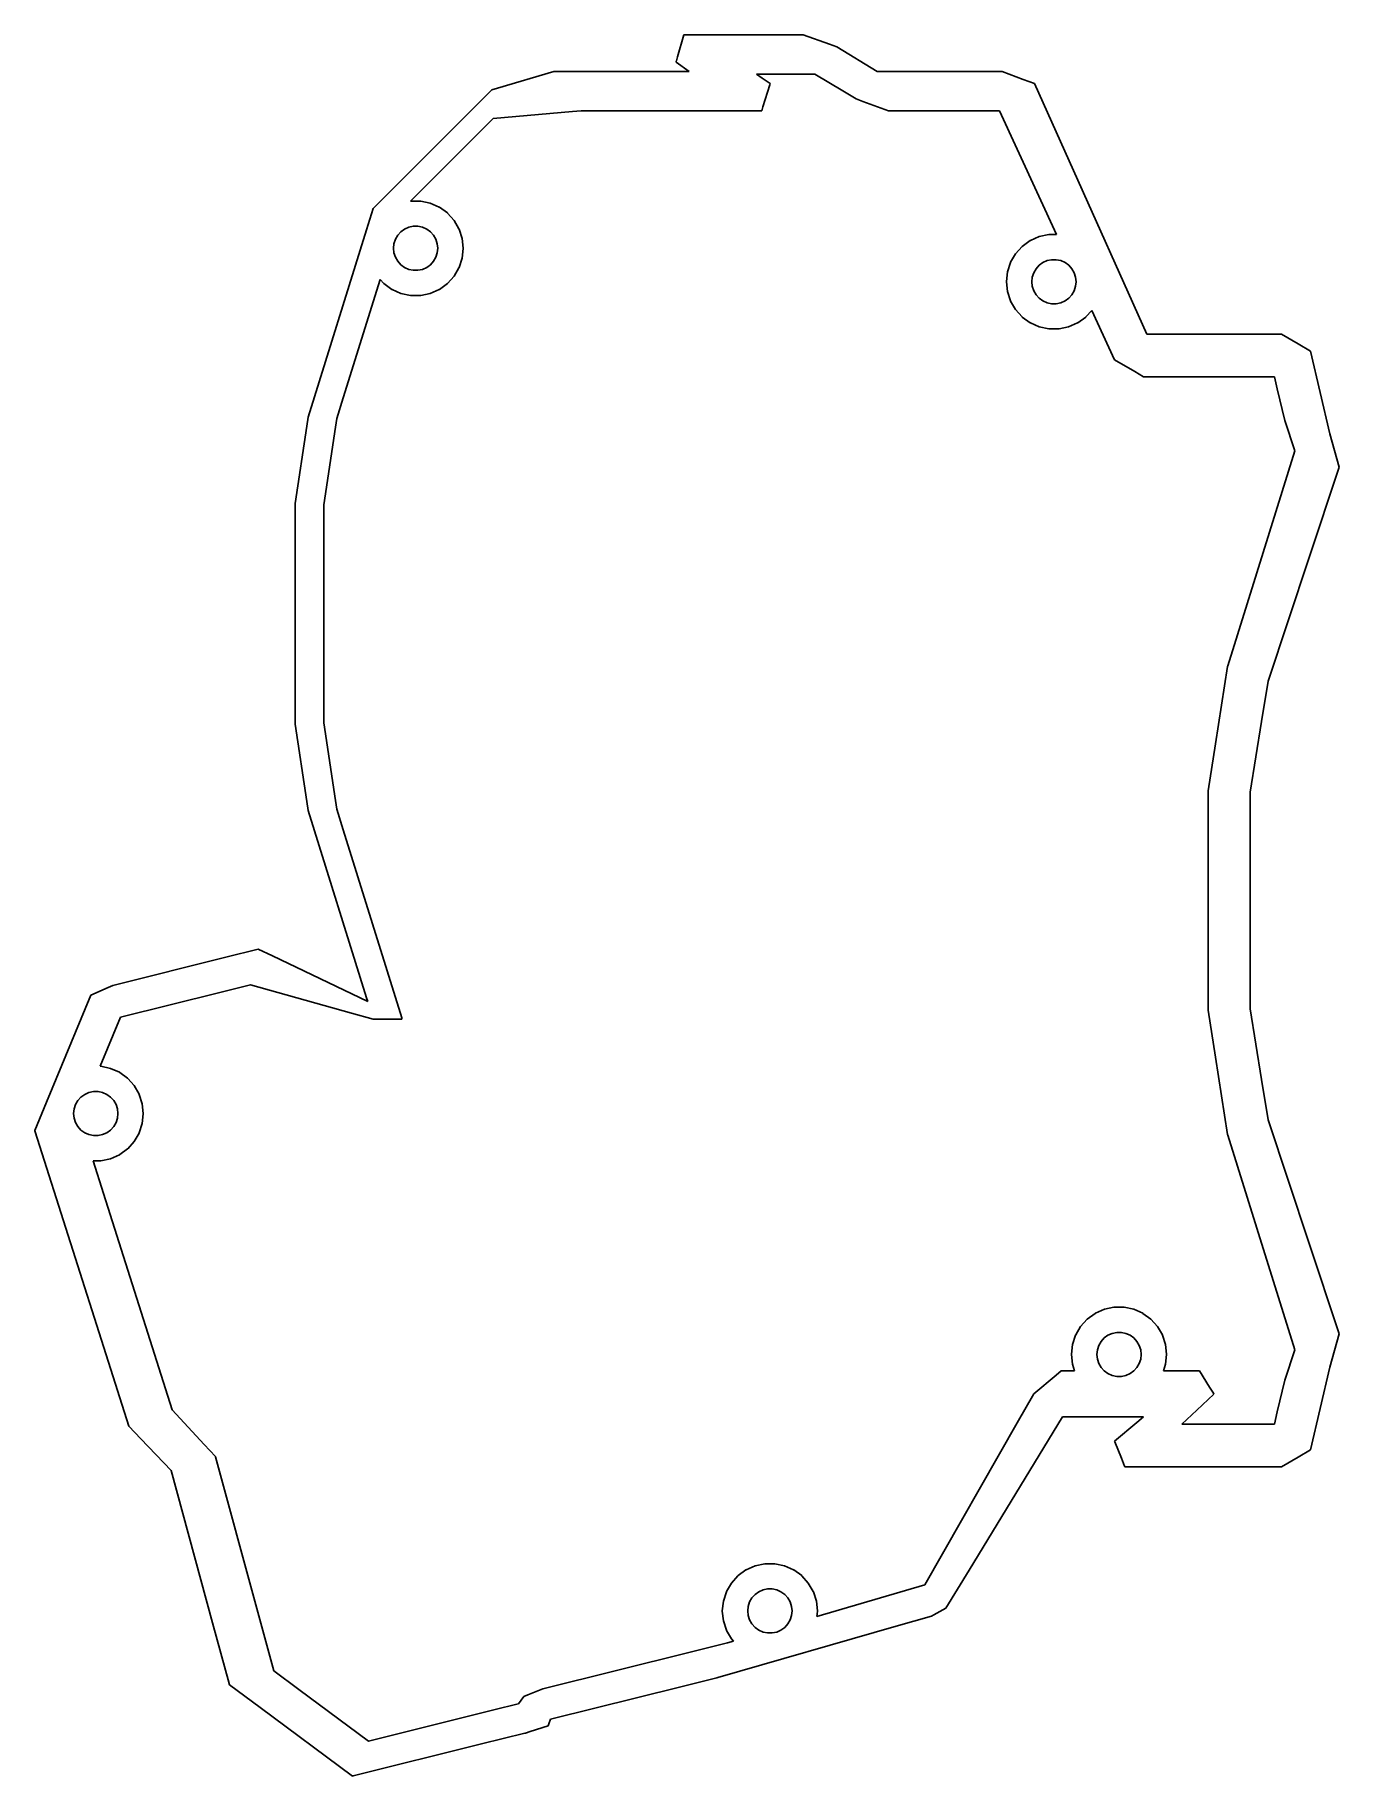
# Model space of a CAD drawing. Header units: metres. Extents: x -78 to 22, y -89 to 44.
import ezdxf

# ---------------------------------------------------------------- set-up
doc = ezdxf.new("R2010")
doc.units = ezdxf.units.M

msp = doc.modelspace()

# ---------------------------------------------------------------- linework, layer by layer
for p, q in [((-28.2224, 44.4412), (-28.7175, 42.7514)), ((-26.2384, 44.4412), (-28.2224, 44.4412)), ((-19.0775, 44.4412), (-26.2384, 44.4412)), ((-17.063, 43.7153), (-19.0775, 44.4412)), ((-16.5048, 43.5141), (-17.063, 43.7153)), ((-13.4109, 41.6212), (-16.5048, 43.5141)), ((-38.2237, 41.6212), (-42.5317, 40.3492)), ((-37.5386, 41.6212), (-38.2237, 41.6212)), ((-37.5346, 41.6212), (-37.5386, 41.6212)), ((-32.2005, 41.6212), (-37.5346, 41.6212)), ((-32.1693, 41.6212), (-32.2005, 41.6212)), ((-32.1651, 41.6212), (-32.1693, 41.6212)), ((-31.8997, 41.6212), (-32.1651, 41.6212)), ((-30.7811, 41.6212), (-31.8997, 41.6212)), ((-30.7742, 41.6212), (-30.7811, 41.6212)), ((-27.8339, 41.6212), (-30.7742, 41.6212)), ((-28.8119, 42.4293), (-28.8355, 42.3489)), ((-28.8355, 42.3489), (-27.8339, 41.6212)), ((-28.8076, 42.444), (-28.8119, 42.4293)), ((-28.7175, 42.7514), (-28.8076, 42.444)), ((-10.7768, 41.6212), (-13.4109, 41.6212)), ((-10.7487, 41.6212), (-10.7768, 41.6212)), ((-3.80069, 41.6212), (-10.7487, 41.6212)), ((-2.18496, 41.0143), (-3.80069, 41.6212)), ((-42.9719, 40.2192), (-51.1464, 32.0447)), ((-42.5317, 40.3492), (-42.9719, 40.2192)), ((-22.2248, 41.1207), (-22.6502, 41.4218)), ((-22.6502, 41.4218), (-18.1783, 41.4218)), ((-22.2247, 41.1207), (-22.2248, 41.1207)), ((-21.6221, 40.6942), (-22.2247, 41.1207)), ((-22.1636, 38.9074), (-21.6467, 40.6129)), ((-21.6467, 40.6129), (-21.6221, 40.6942)), ((-18.1783, 41.4218), (-16.0331, 40.1434)), ((-16.0331, 40.1434), (-16.033, 40.1433)), ((-16.033, 40.1433), (-15.002, 39.5289)), ((-2.18491, 41.0143), (-2.18496, 41.0143)), ((-1.33265, 40.6942), (-2.18491, 41.0143)), ((1.33109, 34.766), (-1.33265, 40.6942)), ((-22.2563, 38.6018), (-22.1636, 38.9074)), ((-15.002, 39.5289), (-14.4895, 39.3364)), ((-14.4895, 39.3364), (-12.534, 38.6018)), ((-49.2075, 31.6837), (-42.8719, 38.0192)), ((-42.8719, 38.0192), (-36.7797, 38.5443)), ((-36.7797, 38.5443), (-36.1125, 38.6018)), ((-36.1125, 38.6018), (-30.6502, 38.6018)), ((-30.6502, 38.6018), (-30.0958, 38.6018)), ((-30.0958, 38.6018), (-29.8722, 38.6018)), ((-29.8722, 38.6018), (-29.8441, 38.6018)), ((-29.8441, 38.6018), (-23.1244, 38.6018)), ((-23.1244, 38.6018), (-22.2615, 38.6018)), ((-22.2615, 38.6018), (-22.2563, 38.6018)), ((-12.534, 38.6018), (-4.12462, 38.6018)), ((-4.12462, 38.6018), (-4.11811, 38.6018)), ((-4.11811, 38.6018), (-4.01048, 38.6018)), ((-4.01048, 38.6018), (0.371029, 29.1216)), ((1.33128, 34.7655), (1.33109, 34.766)), ((7.30316, 21.475), (1.33128, 34.7655)), ((-52.0719, 31.1192), (-52.5871, 29.4646)), ((-51.1464, 32.0447), (-52.0719, 31.1192)), ((-49.1981, 31.6857), (-49.2075, 31.6837)), ((-48.4353, 31.6857), (-49.1981, 31.6857)), ((-48.4219, 31.6828), (-48.4353, 31.6857)), ((-47.6891, 31.5271), (-48.4219, 31.6828)), ((-47.0047, 31.2223), (-47.6891, 31.5271)), ((-46.9922, 31.2168), (-47.0047, 31.2223)), ((-46.9811, 31.2087), (-46.9922, 31.2168)), ((-46.375, 30.7684), (-46.9811, 31.2087)), ((-46.3658, 30.7582), (-46.375, 30.7684)), ((-45.8645, 30.2015), (-46.3658, 30.7582)), ((-52.5871, 29.4646), (-57.0615, 15.0939)), ((-49.9542, 29.3199), (-49.6667, 29.5288)), ((-49.6667, 29.5288), (-49.342, 29.6734)), ((-49.342, 29.6734), (-48.9944, 29.7473)), ((-48.9944, 29.7473), (-48.639, 29.7473)), ((-48.639, 29.7473), (-48.2914, 29.6734)), ((-48.2914, 29.6734), (-47.9667, 29.5288)), ((-47.9667, 29.5288), (-47.6792, 29.3199)), ((-45.4899, 29.5526), (-45.8645, 30.2015)), ((-45.4831, 29.5408), (-45.4899, 29.5526)), ((-45.4789, 29.5278), (-45.4831, 29.5408)), ((-45.2474, 28.8153), (-45.4789, 29.5278)), ((-50.5167, 28.0566), (-50.4796, 28.41)), ((-50.4796, 28.41), (-50.3697, 28.748)), ((-50.3697, 28.748), (-50.192, 29.0558)), ((-50.192, 29.0558), (-49.9542, 29.3199)), ((-47.6792, 29.3199), (-47.4414, 29.0558)), ((-47.4414, 29.0558), (-47.2637, 28.748)), ((-47.2637, 28.748), (-47.1539, 28.41)), ((-47.1539, 28.41), (-47.1167, 28.0566)), ((-45.1691, 28.0702), (-45.2474, 28.8153)), ((-45.1676, 28.0566), (-45.1691, 28.0702)), ((-2.28455, 28.1942), (-2.78585, 27.6374)), ((-2.27539, 28.2043), (-2.28455, 28.1942)), ((-1.66929, 28.6447), (-2.27539, 28.2043)), ((-1.65822, 28.6527), (-1.66929, 28.6447)), ((-1.64572, 28.6583), (-1.65822, 28.6527)), ((-0.961304, 28.963), (-1.64572, 28.6583)), ((-0.228491, 29.1188), (-0.961304, 28.963)), ((-0.215107, 29.1216), (-0.228491, 29.1188)), ((0.371029, 29.1216), (-0.215107, 29.1216)), ((-50.4796, 27.7031), (-50.5167, 28.0566)), ((-50.3697, 27.3651), (-50.4796, 27.7031)), ((-50.192, 27.0573), (-50.3697, 27.3651)), ((-49.9542, 26.7932), (-50.192, 27.0573)), ((-49.6667, 26.5843), (-49.9542, 26.7932)), ((-47.6792, 26.7932), (-47.9667, 26.5843)), ((-47.4414, 27.0573), (-47.6792, 26.7932)), ((-47.2637, 27.3651), (-47.4414, 27.0573)), ((-47.1539, 27.7031), (-47.2637, 27.3651)), ((-47.1167, 28.0566), (-47.1539, 27.7031)), ((-45.4789, 26.5854), (-45.2474, 27.2979)), ((-45.2474, 27.2979), (-45.1691, 28.043)), ((-45.1691, 28.043), (-45.1676, 28.0566)), ((-3.17151, 26.9637), (-3.40302, 26.2512)), ((-3.16728, 26.9768), (-3.17151, 26.9637)), ((-3.16044, 26.9886), (-3.16728, 26.9768)), ((-2.78585, 27.6374), (-3.16044, 26.9886)), ((-1.209, 26.4918), (-0.971195, 26.7559)), ((-0.971195, 26.7559), (-0.683672, 26.9648)), ((-0.683672, 26.9648), (-0.359002, 27.1093)), ((-0.359002, 27.1093), (-0.011371, 27.1832)), ((-0.011371, 27.1832), (0.344025, 27.1832)), ((0.344025, 27.1832), (0.691656, 27.1093)), ((0.691656, 27.1093), (1.01633, 26.9648)), ((1.01633, 26.9648), (1.30385, 26.7559)), ((1.30385, 26.7559), (1.54166, 26.4918)), ((-54.3689, 16.5758), (-51.541, 25.6586)), ((-51.541, 25.6586), (-51.2676, 25.3549)), ((-49.342, 26.4398), (-49.6667, 26.5843)), ((-48.9944, 26.3659), (-49.342, 26.4398)), ((-48.639, 26.3659), (-48.9944, 26.3659)), ((-48.2914, 26.4398), (-48.639, 26.3659)), ((-47.9667, 26.5843), (-48.2914, 26.4398)), ((-46.3658, 25.3549), (-45.8645, 25.9117)), ((-45.8645, 25.9117), (-45.4899, 26.5605)), ((-45.4899, 26.5605), (-45.4831, 26.5724)), ((-45.4831, 26.5724), (-45.4789, 26.5854)), ((-3.48133, 25.5061), (-3.48276, 25.4925)), ((-3.48276, 25.4925), (-3.48133, 25.4789)), ((-3.40302, 26.2512), (-3.48133, 25.5061)), ((-3.48133, 25.4789), (-3.40302, 24.7338)), ((-1.53367, 25.4925), (-1.49652, 25.846)), ((-1.49652, 25.1391), (-1.53367, 25.4925)), ((-1.49652, 25.846), (-1.3867, 26.184)), ((-1.3867, 26.184), (-1.209, 26.4918)), ((1.54166, 26.4918), (1.71935, 26.184)), ((1.71935, 26.184), (1.82918, 25.846)), ((1.82918, 25.846), (1.86633, 25.4925)), ((1.86633, 25.4925), (1.82918, 25.1391)), ((-51.2676, 25.3549), (-51.2584, 25.3448)), ((-51.2584, 25.3448), (-50.6523, 24.9044)), ((-50.6523, 24.9044), (-50.6413, 24.8964)), ((-50.6413, 24.8964), (-50.6288, 24.8908)), ((-50.6288, 24.8908), (-49.9443, 24.5861)), ((-49.9443, 24.5861), (-49.2115, 24.4303)), ((-49.2115, 24.4303), (-49.1981, 24.4275)), ((-49.1981, 24.4275), (-48.4353, 24.4275)), ((-48.4353, 24.4275), (-48.4219, 24.4303)), ((-48.4219, 24.4303), (-47.6891, 24.5861)), ((-47.6891, 24.5861), (-47.0047, 24.8908)), ((-47.0047, 24.8908), (-46.9922, 24.8964)), ((-46.9922, 24.8964), (-46.9811, 24.9044)), ((-46.9811, 24.9044), (-46.375, 25.3448)), ((-46.375, 25.3448), (-46.3658, 25.3549)), ((-3.40302, 24.7338), (-3.17151, 24.0213)), ((-1.3867, 24.8011), (-1.49652, 25.1391)), ((-1.209, 24.4933), (-1.3867, 24.8011)), ((-0.971195, 24.2292), (-1.209, 24.4933)), ((-0.683672, 24.0203), (-0.971195, 24.2292)), ((1.30385, 24.2292), (1.01633, 24.0203)), ((1.54166, 24.4933), (1.30385, 24.2292)), ((1.71935, 24.8011), (1.54166, 24.4933)), ((1.82918, 25.1391), (1.71935, 24.8011)), ((-3.17151, 24.0213), (-3.16728, 24.0083)), ((-3.16728, 24.0083), (-3.16044, 23.9965)), ((-3.16044, 23.9965), (-2.78585, 23.3477)), ((-2.78585, 23.3477), (-2.28455, 22.7909)), ((-2.28455, 22.7909), (-2.27539, 22.7807)), ((-2.27539, 22.7807), (-1.66929, 22.3404)), ((-0.359002, 23.8757), (-0.683672, 24.0203)), ((-0.011371, 23.8018), (-0.359002, 23.8757)), ((0.344025, 23.8018), (-0.011371, 23.8018)), ((0.691656, 23.8757), (0.344025, 23.8018)), ((1.01633, 24.0203), (0.691656, 23.8757)), ((2.00194, 22.3404), (2.60805, 22.7807)), ((2.60805, 22.7807), (2.6172, 22.7909)), ((2.6172, 22.7909), (3.06638, 23.2898)), ((3.06638, 23.2898), (4.82121, 19.4928)), ((-1.66929, 22.3404), (-1.65822, 22.3323)), ((-1.65822, 22.3323), (-1.64572, 22.3268)), ((-1.64572, 22.3268), (-0.961304, 22.022)), ((-0.961304, 22.022), (-0.228491, 21.8663)), ((-0.228491, 21.8663), (-0.215107, 21.8634)), ((-0.215107, 21.8634), (0.547761, 21.8634)), ((0.547761, 21.8634), (0.561146, 21.8663)), ((0.561146, 21.8663), (1.29396, 22.022)), ((1.29396, 22.022), (1.97837, 22.3268)), ((1.97837, 22.3268), (1.99087, 22.3323)), ((1.99087, 22.3323), (2.00194, 22.3404)), ((13.1458, 21.475), (7.30316, 21.475)), ((17.6229, 21.475), (13.1458, 21.475)), ((18.897, 20.7294), (17.6229, 21.475)), ((19.8474, 20.1733), (18.897, 20.7294)), ((21.3336, 13.8269), (19.8474, 20.1733)), ((4.82121, 19.4928), (6.36414, 18.59)), ((6.36414, 18.59), (7.04566, 18.1912)), ((7.04566, 18.1912), (15.5442, 18.1912)), ((15.5442, 18.1912), (17.0853, 18.1912)), ((17.0853, 18.1912), (17.3036, 17.2593)), ((-54.8615, 14.9939), (-54.3689, 16.5758)), ((17.3036, 17.2593), (17.8731, 14.8274)), ((-57.0615, 15.0939), (-57.1655, 14.4084)), ((-54.9624, 14.3289), (-54.8615, 14.9939)), ((17.8731, 14.8274), (18.644, 12.4999)), ((-57.1655, 14.4084), (-58.066, 8.47499)), ((-55.866, 8.375), (-54.9624, 14.3289)), ((22.053, 11.2598), (21.3336, 13.8269)), ((18.644, 12.4999), (15.7252, 3.14443)), ((19.7328, 4.25688), (22.053, 11.2598)), ((-58.066, 8.47499), (-58.066, -8.47499)), ((-55.866, -8.375), (-55.866, 8.375)), ((16.6083, -5.17341), (19.7328, 4.25688)), ((15.7252, 3.14443), (13.501, -3.98463)), ((13.501, -3.98463), (13.482, -4.04538)), ((13.482, -4.04538), (12.5634, -9.97062)), ((16.0999, -8.27163), (16.6083, -5.17341)), ((-58.066, -8.47499), (-57.1655, -14.4084)), ((-54.9624, -14.3289), (-55.866, -8.375)), ((15.2133, -13.675), (16.0999, -8.27163)), ((12.5634, -9.97062), (12.0046, -13.575)), ((-57.1655, -14.4084), (-57.0615, -15.0939)), ((-54.8615, -14.9939), (-54.9624, -14.3289)), ((12.0046, -13.575), (12.0046, -30.425)), ((15.2133, -30.325), (15.2133, -13.675)), ((-57.0615, -15.0939), (-52.5871, -29.4646)), ((-54.3689, -16.5758), (-54.8615, -14.9939)), ((-49.8719, -31.0192), (-54.3689, -16.5758)), ((-63.3686, -26.3547), (-72.0641, -28.5227)), ((-60.9043, -25.7403), (-63.3686, -26.3547)), ((-60.8899, -25.7367), (-60.9043, -25.7403)), ((-59.8023, -26.2581), (-60.8899, -25.7367)), ((-52.4946, -29.7618), (-59.8023, -26.2581)), ((-73.7305, -29.2614), (-77.1294, -37.4698)), ((-72.4154, -28.6785), (-73.7305, -29.2614)), ((-72.0641, -28.5227), (-72.4154, -28.6784)), ((-72.4154, -28.6784), (-72.4154, -28.6785)), ((-71.4723, -30.9533), (-63.8529, -29.0536)), ((-63.8529, -29.0536), (-61.4819, -28.4624)), ((-61.4819, -28.4624), (-53.7474, -30.6462)), ((-53.7474, -30.6462), (-52.0719, -31.1192)), ((-52.5871, -29.4646), (-52.4946, -29.7618)), ((12.0046, -30.425), (12.5634, -34.0294)), ((16.0999, -35.7284), (15.2133, -30.325)), ((-73.0349, -34.7271), (-71.4723, -30.9533)), ((-52.0719, -31.1192), (-49.8719, -31.1192)), ((-49.8719, -31.1192), (-49.8719, -31.0192)), ((-72.9798, -34.7271), (-73.0349, -34.7271)), ((-72.9665, -34.73), (-72.9798, -34.7271)), ((-72.2336, -34.8857), (-72.9665, -34.73)), ((12.5634, -34.0294), (13.482, -39.9546)), ((-71.5492, -35.1904), (-72.2336, -34.8857)), ((-71.5367, -35.196), (-71.5492, -35.1904)), ((-71.5257, -35.2041), (-71.5367, -35.196)), ((-70.9196, -35.6444), (-71.5257, -35.2041)), ((-70.9104, -35.6546), (-70.9196, -35.6444)), ((-70.4091, -36.2113), (-70.9104, -35.6546)), ((16.6083, -38.8266), (16.0999, -35.7284)), ((-74.9143, -37.6648), (-74.7366, -37.357)), ((-74.7366, -37.357), (-74.4988, -37.0929)), ((-74.4988, -37.0929), (-74.2113, -36.884)), ((-74.2113, -36.884), (-73.8866, -36.7394)), ((-73.8866, -36.7394), (-73.539, -36.6655)), ((-73.539, -36.6655), (-73.1836, -36.6655)), ((-73.1836, -36.6655), (-72.8359, -36.7394)), ((-72.8359, -36.7394), (-72.5113, -36.884)), ((-72.5113, -36.884), (-72.2238, -37.0929)), ((-72.2238, -37.0929), (-71.9859, -37.357)), ((-71.9859, -37.357), (-71.8082, -37.6648)), ((-70.0345, -36.8601), (-70.4091, -36.2113)), ((-70.0277, -36.872), (-70.0345, -36.8601)), ((-70.0234, -36.885), (-70.0277, -36.872)), ((-69.7919, -37.5975), (-70.0234, -36.885)), ((-77.1294, -37.4698), (-78.0373, -39.6624)), ((-75.0613, -38.3562), (-75.0241, -38.0028)), ((-75.0241, -38.7097), (-75.0613, -38.3562)), ((-75.0241, -38.0028), (-74.9143, -37.6648)), ((-74.9143, -39.0477), (-75.0241, -38.7097)), ((-71.8082, -37.6648), (-71.6984, -38.0028)), ((-71.6984, -38.7097), (-71.8082, -39.0477)), ((-71.6984, -38.0028), (-71.6613, -38.3562)), ((-71.6613, -38.3562), (-71.6984, -38.7097)), ((-69.7136, -38.3426), (-69.7919, -37.5975)), ((-69.7919, -39.1149), (-69.7136, -38.3698)), ((-69.7122, -38.3562), (-69.7136, -38.3426)), ((-69.7136, -38.3698), (-69.7122, -38.3562)), ((-78.0373, -39.6624), (-78.03, -39.6854)), ((-78.03, -39.6854), (-72.5699, -56.8776)), ((-74.7366, -39.3554), (-74.9143, -39.0477)), ((-74.4988, -39.6196), (-74.7366, -39.3554)), ((-74.2113, -39.8285), (-74.4988, -39.6196)), ((-73.8866, -39.973), (-74.2113, -39.8285)), ((-73.539, -40.0469), (-73.8866, -39.973)), ((-73.1836, -40.0469), (-73.539, -40.0469)), ((-72.8359, -39.973), (-73.1836, -40.0469)), ((-72.5113, -39.8285), (-72.8359, -39.973)), ((-72.2238, -39.6196), (-72.5113, -39.8285)), ((-71.9859, -39.3554), (-72.2238, -39.6196)), ((-71.8082, -39.0477), (-71.9859, -39.3554)), ((-70.4091, -40.5011), (-70.0345, -39.8523)), ((-70.0345, -39.8523), (-70.0277, -39.8404)), ((-70.0277, -39.8404), (-70.0234, -39.8274)), ((-70.0234, -39.8274), (-69.7919, -39.1149)), ((13.482, -39.9546), (13.501, -40.0154)), ((13.501, -40.0154), (15.7252, -47.1444)), ((19.7328, -48.2569), (16.6083, -38.8266)), ((-71.5257, -41.5084), (-70.9196, -41.068)), ((-70.9196, -41.068), (-70.9104, -41.0578)), ((-70.9104, -41.0578), (-70.4091, -40.5011)), ((-73.5588, -41.9853), (-72.9798, -41.9853)), ((-72.7593, -44.5029), (-73.5588, -41.9853)), ((-72.9798, -41.9853), (-72.9665, -41.9825)), ((-72.9665, -41.9825), (-72.2336, -41.8267)), ((-72.2336, -41.8267), (-71.5492, -41.522)), ((-71.5492, -41.522), (-71.5367, -41.5164)), ((-71.5367, -41.5164), (-71.5257, -41.5084)), ((-67.4893, -61.0966), (-72.7593, -44.5029)), ((15.7252, -47.1444), (18.644, -56.4999)), ((22.053, -55.2598), (19.7328, -48.2569)), ((4.03483, -53.3713), (3.35041, -53.676)), ((4.76764, -53.2155), (4.03483, -53.3713)), ((4.78102, -53.2127), (4.76764, -53.2155)), ((5.54389, -53.2127), (4.78102, -53.2127)), ((5.55728, -53.2155), (5.54389, -53.2127)), ((6.29009, -53.3713), (5.55728, -53.2155)), ((6.9745, -53.676), (6.29009, -53.3713)), ((2.21028, -54.6969), (1.83569, -55.3457)), ((2.71158, -54.1401), (2.21028, -54.6969)), ((2.72074, -54.13), (2.71158, -54.1401)), ((3.32684, -53.6896), (2.72074, -54.13)), ((3.33791, -53.6816), (3.32684, -53.6896)), ((3.35041, -53.676), (3.33791, -53.6816)), ((6.987, -53.6816), (6.9745, -53.676)), ((6.99807, -53.6896), (6.987, -53.6816)), ((7.60418, -54.13), (6.99807, -53.6896)), ((7.61333, -54.1401), (7.60418, -54.13)), ((8.11463, -54.6969), (7.61333, -54.1401)), ((8.48923, -55.3457), (8.11463, -54.6969)), ((1.59311, -56.0831), (1.5148, -56.8282)), ((1.82462, -55.3706), (1.59311, -56.0831)), ((1.82885, -55.3575), (1.82462, -55.3706)), ((1.83569, -55.3457), (1.82885, -55.3575)), ((3.60943, -56.1503), (3.78713, -55.8425)), ((3.78713, -55.8425), (4.02494, -55.5784)), ((4.02494, -55.5784), (4.31246, -55.3695)), ((4.31246, -55.3695), (4.63713, -55.225)), ((4.63713, -55.225), (4.98476, -55.1511)), ((4.98476, -55.1511), (5.34016, -55.1511)), ((5.34016, -55.1511), (5.68779, -55.225)), ((5.68779, -55.225), (6.01246, -55.3695)), ((6.01246, -55.3695), (6.29998, -55.5784)), ((6.29998, -55.5784), (6.53779, -55.8425)), ((6.53779, -55.8425), (6.71548, -56.1503)), ((8.49607, -55.3575), (8.48923, -55.3457)), ((8.5003, -55.3706), (8.49607, -55.3575)), ((8.73181, -56.0831), (8.5003, -55.3706)), ((8.81012, -56.8282), (8.73181, -56.0831)), ((21.3336, -57.8269), (22.053, -55.2598)), ((-72.5699, -56.8776), (-70.8303, -62.3553)), ((1.5148, -56.8282), (1.51337, -56.8418)), ((1.51337, -56.8418), (1.5148, -56.8554)), ((1.5148, -56.8554), (1.59311, -57.6005)), ((3.46246, -56.8418), (3.49961, -56.4883)), ((3.49961, -57.1952), (3.46246, -56.8418)), ((3.49961, -56.4883), (3.60943, -56.1503)), ((3.60943, -57.5332), (3.49961, -57.1952)), ((6.71548, -56.1503), (6.82531, -56.4883)), ((6.82531, -57.1952), (6.71548, -57.5332)), ((6.82531, -56.4883), (6.86246, -56.8418)), ((6.86246, -56.8418), (6.82531, -57.1952)), ((8.73181, -57.6005), (8.81012, -56.8554)), ((8.81155, -56.8418), (8.81012, -56.8282)), ((8.81012, -56.8554), (8.81155, -56.8418)), ((18.644, -56.4999), (17.8731, -58.8274)), ((0.329898, -58.4232), (-1.38474, -59.8634)), ((0.714692, -58.1), (0.329898, -58.4232)), ((1.75543, -58.1), (0.714692, -58.1)), ((1.59311, -57.6005), (1.75543, -58.1)), ((3.78713, -57.841), (3.60943, -57.5332)), ((4.02494, -58.1051), (3.78713, -57.841)), ((4.31246, -58.314), (4.02494, -58.1051)), ((4.63713, -58.4586), (4.31246, -58.314)), ((4.98476, -58.5325), (4.63713, -58.4586)), ((5.34016, -58.5325), (4.98476, -58.5325)), ((5.68779, -58.4586), (5.34016, -58.5325)), ((6.01246, -58.314), (5.68779, -58.4586)), ((6.29998, -58.1051), (6.01246, -58.314)), ((6.53779, -57.841), (6.29998, -58.1051)), ((6.71548, -57.5332), (6.53779, -57.841)), ((8.56948, -58.1), (8.73181, -57.6005)), ((9.42475, -58.1), (8.56948, -58.1)), ((11.3279, -58.1), (9.42475, -58.1)), ((12.112, -59.3477), (11.3279, -58.1)), ((11.3279, -58.1), (11.3279, -58.1)), ((19.8474, -64.1733), (21.3336, -57.8269)), ((-1.38474, -59.8634), (-2.66174, -62.1002)), ((-1.38474, -59.8634), (-1.38474, -59.8634)), ((11.1295, -61.1203), (12.4465, -59.8799)), ((12.1121, -59.3477), (12.112, -59.3477)), ((12.4089, -59.8201), (12.1121, -59.3477)), ((12.4465, -59.8799), (12.4089, -59.8201)), ((12.4465, -59.8799), (12.4465, -59.8799)), ((17.8731, -58.8274), (17.3036, -61.2593)), ((-65.0398, -63.7477), (-67.4893, -61.0966)), ((9.99251, -62.1912), (11.1295, -61.1203)), ((17.3036, -61.2593), (17.0853, -62.1912)), ((-70.8303, -62.3553), (-69.9078, -63.3166)), ((-2.66174, -62.1002), (-9.74989, -74.516)), ((-6.34956, -73.4048), (0.810029, -61.6432)), ((0.810029, -61.6432), (2.57586, -61.6432)), ((2.57586, -61.6432), (2.59595, -61.6432)), ((2.59595, -61.6432), (7.03566, -61.6432)), ((6.5323, -62.0637), (4.82121, -63.4928)), ((7.03566, -61.6432), (6.5323, -62.0637)), ((15.5442, -62.1912), (9.99251, -62.1912)), ((17.0853, -62.1912), (15.5442, -62.1912)), ((-69.9078, -63.3166), (-67.5768, -65.7457)), ((-64.1727, -64.6861), (-65.0398, -63.7477)), ((4.82121, -63.4928), (4.82121, -63.4928)), ((4.82121, -63.4928), (4.84598, -63.5553)), ((4.84598, -63.5553), (4.84598, -63.5553)), ((4.84598, -63.5553), (5.34134, -64.8052)), ((-64.1651, -64.7143), (-64.1727, -64.6861)), ((-61.0019, -76.3536), (-64.1651, -64.7143)), ((5.34134, -64.8052), (5.58184, -65.412)), ((5.58184, -65.412), (5.60678, -65.475)), ((5.60678, -65.475), (5.60678, -65.475)), ((5.60678, -65.475), (5.62395, -65.475)), ((5.62395, -65.475), (13.1458, -65.475)), ((13.1458, -65.475), (17.6229, -65.475)), ((17.6229, -65.475), (18.897, -64.7294)), ((18.897, -64.7294), (19.8474, -64.1733)), ((-67.5768, -65.7457), (-64.4005, -77.4331)), ((-23.4699, -73.3801), (-24.076, -73.8205)), ((-23.4589, -73.3721), (-23.4699, -73.3801)), ((-23.4464, -73.3665), (-23.4589, -73.3721)), ((-22.7619, -73.0618), (-23.4464, -73.3665)), ((-22.0291, -72.906), (-22.7619, -73.0618)), ((-22.0157, -72.9032), (-22.0291, -72.906)), ((-21.2529, -72.9032), (-22.0157, -72.9032)), ((-21.2395, -72.906), (-21.2529, -72.9032)), ((-20.5067, -73.0618), (-21.2395, -72.906)), ((-19.8223, -73.3665), (-20.5067, -73.0618)), ((-19.8098, -73.3721), (-19.8223, -73.3665)), ((-19.7987, -73.3801), (-19.8098, -73.3721)), ((-19.1926, -73.8205), (-19.7987, -73.3801)), ((-8.12705, -76.3248), (-6.3497, -73.405)), ((-6.3497, -73.405), (-6.34956, -73.4048)), ((-24.5865, -74.3874), (-24.9611, -75.0362)), ((-24.0852, -73.8306), (-24.5865, -74.3874)), ((-24.076, -73.8205), (-24.0852, -73.8306)), ((-22.1596, -74.9155), (-21.812, -74.8416)), ((-21.812, -74.8416), (-21.4566, -74.8416)), ((-21.4566, -74.8416), (-21.109, -74.9155)), ((-19.1834, -73.8306), (-19.1926, -73.8205)), ((-18.6821, -74.3874), (-19.1834, -73.8306)), ((-18.3075, -75.0362), (-18.6821, -74.3874)), ((-9.74989, -74.516), (-18.0298, -76.9568)), ((-25.2037, -75.7736), (-25.282, -76.5187)), ((-24.9722, -75.0611), (-25.2037, -75.7736)), ((-24.9679, -75.048), (-24.9722, -75.0611)), ((-24.9611, -75.0362), (-24.9679, -75.048)), ((-23.3343, -76.5323), (-23.2972, -76.1788)), ((-23.2972, -76.1788), (-23.1873, -75.8408)), ((-23.1873, -75.8408), (-23.0096, -75.533)), ((-23.0096, -75.533), (-22.7718, -75.2689)), ((-22.7718, -75.2689), (-22.4843, -75.06)), ((-22.4843, -75.06), (-22.1596, -74.9155)), ((-21.109, -74.9155), (-20.7843, -75.06)), ((-20.7843, -75.06), (-20.4968, -75.2689)), ((-20.4968, -75.2689), (-20.259, -75.533)), ((-20.259, -75.533), (-20.0813, -75.8408)), ((-20.0813, -75.8408), (-19.9715, -76.1788)), ((-19.9715, -76.1788), (-19.9343, -76.5323)), ((-18.3007, -75.048), (-18.3075, -75.0362)), ((-18.2965, -75.0611), (-18.3007, -75.048)), ((-18.065, -75.7736), (-18.2965, -75.0611)), ((-17.9867, -76.5187), (-18.065, -75.7736)), ((-64.4005, -77.4331), (-63.1332, -82.0962)), ((-59.703, -81.133), (-61.0019, -76.3536)), ((-25.282, -76.5187), (-25.2834, -76.5323)), ((-25.2834, -76.5323), (-25.282, -76.5459)), ((-25.282, -76.5459), (-25.2037, -77.2909)), ((-25.2037, -77.2909), (-24.9722, -78.0035)), ((-23.2972, -76.8857), (-23.3343, -76.5323)), ((-23.1873, -77.2237), (-23.2972, -76.8857)), ((-23.0096, -77.5315), (-23.1873, -77.2237)), ((-20.0813, -77.2237), (-20.259, -77.5315)), ((-19.9715, -76.8857), (-20.0813, -77.2237)), ((-19.9343, -76.5323), (-19.9715, -76.8857)), ((-18.0298, -76.9568), (-17.9867, -76.5459)), ((-17.9852, -76.5323), (-17.9867, -76.5187)), ((-17.9867, -76.5459), (-17.9852, -76.5323)), ((-11.9498, -77.7054), (-9.22865, -76.9226)), ((-9.22865, -76.9226), (-9.05683, -76.8294)), ((-9.05683, -76.8294), (-9.05682, -76.8294)), ((-9.05682, -76.8294), (-8.12705, -76.3248)), ((-8.12705, -76.3248), (-8.12705, -76.3248)), ((-25.6384, -81.6429), (-11.95, -77.7054)), ((-24.9722, -78.0035), (-24.9679, -78.0165)), ((-24.9679, -78.0165), (-24.9611, -78.0283)), ((-24.9611, -78.0283), (-24.5865, -78.6771)), ((-24.4353, -78.845), (-24.8842, -78.9773)), ((-24.5865, -78.6771), (-24.4353, -78.845)), ((-22.7718, -77.7956), (-23.0096, -77.5315)), ((-22.4843, -78.0045), (-22.7718, -77.7956)), ((-22.1596, -78.1491), (-22.4843, -78.0045)), ((-21.812, -78.2229), (-22.1596, -78.1491)), ((-21.4566, -78.2229), (-21.812, -78.2229)), ((-21.109, -78.1491), (-21.4566, -78.2229)), ((-20.7843, -78.0045), (-21.109, -78.1491)), ((-20.4968, -77.7956), (-20.7843, -78.0045)), ((-20.259, -77.5315), (-20.4968, -77.7956)), ((-11.95, -77.7054), (-11.9498, -77.7054)), ((-27.7499, -79.6918), (-39.0479, -82.5087)), ((-27.7496, -79.6918), (-27.7499, -79.6918)), ((-24.8842, -78.9773), (-27.7496, -79.6918)), ((-57.7785, -82.5646), (-59.703, -81.133)), ((-63.1332, -82.0962), (-63.1257, -82.1239)), ((-63.1257, -82.1239), (-63.107, -82.1927)), ((-63.107, -82.1927), (-60.7458, -83.949)), ((-52.4435, -86.533), (-57.7785, -82.5646)), ((-39.0648, -82.513), (-40.2157, -82.9717)), ((-39.0479, -82.5087), (-39.0648, -82.513)), ((-38.4619, -84.8401), (-28.4534, -82.3447)), ((-28.4534, -82.3447), (-28.4531, -82.3447)), ((-28.4531, -82.3447), (-25.7078, -81.6602)), ((-25.7078, -81.6602), (-25.6384, -81.6429)), ((-25.7078, -81.6602), (-25.7078, -81.6602)), ((-60.7458, -83.949), (-53.6697, -89.2125)), ((-42.817, -84.1328), (-52.4435, -86.533)), ((-40.936, -83.6638), (-42.817, -84.1328)), ((-40.9327, -83.6593), (-40.936, -83.6638)), ((-40.5098, -83.0889), (-40.9327, -83.6593)), ((-40.2158, -82.9717), (-40.5098, -83.0889)), ((-40.5098, -83.0889), (-40.5098, -83.0889)), ((-40.2157, -82.9717), (-40.2158, -82.9717)), ((-40.0191, -85.7865), (-38.6545, -85.3609)), ((-38.6545, -85.3609), (-38.5974, -85.2064)), ((-38.6545, -85.3609), (-38.6545, -85.3609)), ((-38.5974, -85.2064), (-38.4619, -84.8401)), ((-53.6116, -89.1981), (-43.7631, -86.7426)), ((-43.7631, -86.7426), (-43.7629, -86.7425)), ((-43.7629, -86.7425), (-40.442, -85.9145)), ((-40.442, -85.9145), (-40.3799, -85.899)), ((-40.442, -85.9145), (-40.442, -85.9145)), ((-40.3799, -85.899), (-40.0191, -85.7865)), ((-53.6697, -89.2125), (-53.6116, -89.1981))]:
    msp.add_line(p, q)

doc.saveas('drawing.dxf')
